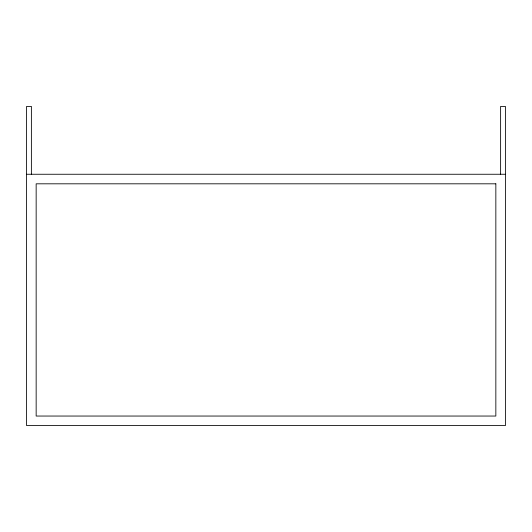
<?xml version="1.0" encoding="UTF-8"?>
<svg xmlns="http://www.w3.org/2000/svg" width="532" height="532" viewBox="0 0 532 532"><rect width="100%" height="100%" fill="white"/><g stroke="black" fill="none" stroke-linecap="round" stroke-linejoin="round"><path stroke-width="0.8" d="M26.6 174.257L505.4 174.257M500.619 174.257L500.619 106.4L505.4 106.4L505.4 425.6L26.6 425.6L26.6 106.4L31.381 106.4L31.381 174.257M495.844 183.813L36.156 183.813L36.156 416.044L495.844 416.044L495.844 183.813"/></g></svg>
